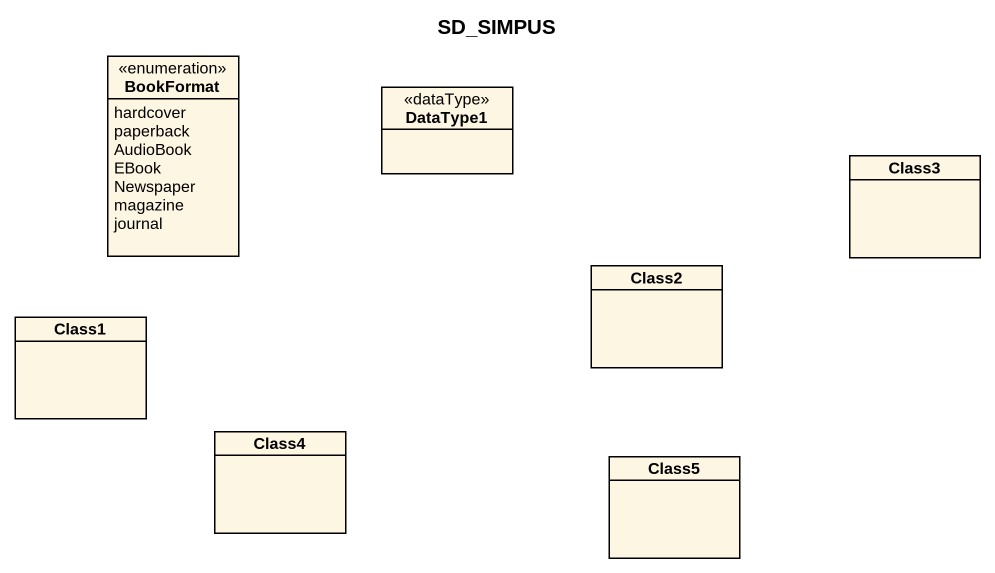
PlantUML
@startuml
title SD_SIMPUS
hide circle
hide empty members
enum BookFormat {
  hardcover
  paperback
  AudioBook
  EBook
  Newspaper
  magazine
  journal
}
class DataType1 <<dataType>>
class Class3
class Class2
class Class1
class Class4
class Class5
@enduml
